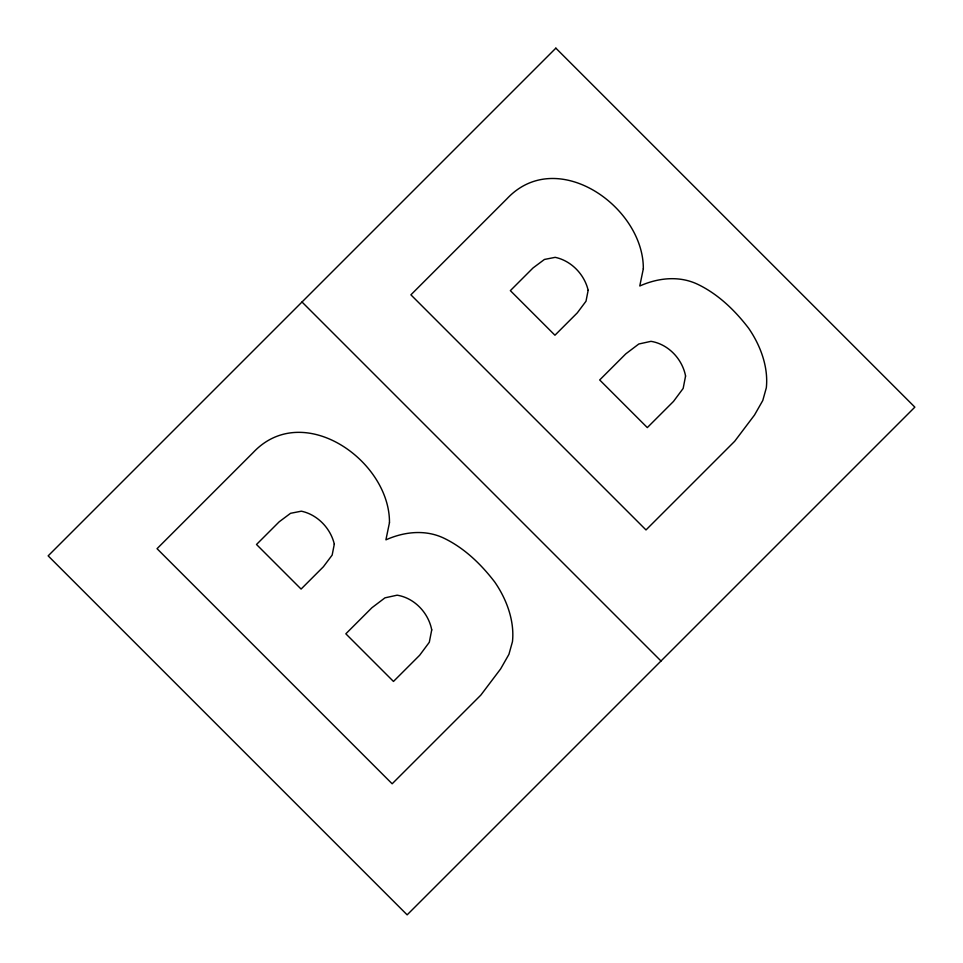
<?xml version="1.0" encoding="UTF-8"?>
<svg xmlns="http://www.w3.org/2000/svg" width="963" height="963" viewBox="0 0 963 963"><rect width="100%" height="100%" fill="white"/><g stroke="black" fill="none" stroke-linecap="round" stroke-linejoin="round"><path stroke-width="1.44" d="M301.997 301.997L661.003 661.003M431.725 629.886L429.305 642.273L419.663 655.249L393.47 681.443L345.837 633.81L371.923 607.725L384.971 597.842L397.129 595.182C414.463 597.987 428.475 612.853 431.725 629.886M685.572 376.027L683.164 388.426L673.51 401.402L647.317 427.596L599.684 379.964L625.769 353.878L638.818 343.996L650.988 341.335C668.31 344.14 682.322 358.994 685.572 376.027M334.305 544.143L332.163 555.073L323.424 566.726L301.094 589.067L256.507 544.48L279.186 521.802L290.561 513.303L301.347 511.184C317.405 514.579 330.598 528.278 334.305 544.143M588.152 290.296L586.01 301.214L577.282 312.879L554.941 335.22L510.354 290.633L533.033 267.955L544.42 259.456L555.194 257.338C571.264 260.732 584.445 274.431 588.152 290.296M389.473 522.656L385.91 539.846C404.604 531.528 426.043 529.241 444.798 538.606C464.864 548.501 481.307 564.487 494.801 582.109A88.56 62.631 45 0 1 512.46 641.671L508.921 654.359L500.652 668.876L480.838 695.105L392.158 783.786L157.041 548.681L253.209 452.514C303.044 399.537 390.003 460.747 389.473 522.656M643.32 268.809L639.769 285.999C658.451 277.681 679.89 275.394 698.644 284.759C718.711 294.654 735.154 310.64 748.648 328.263A88.56 62.631 45 0 1 766.319 387.824L762.78 400.5L754.51 415.029L734.697 441.259L646.004 529.939L410.9 294.822L507.068 198.655C556.891 145.678 643.85 206.901 643.32 268.809M555.856 48.15L48.15 555.856L407.144 914.85L914.85 407.144L555.856 48.15"/></g></svg>
